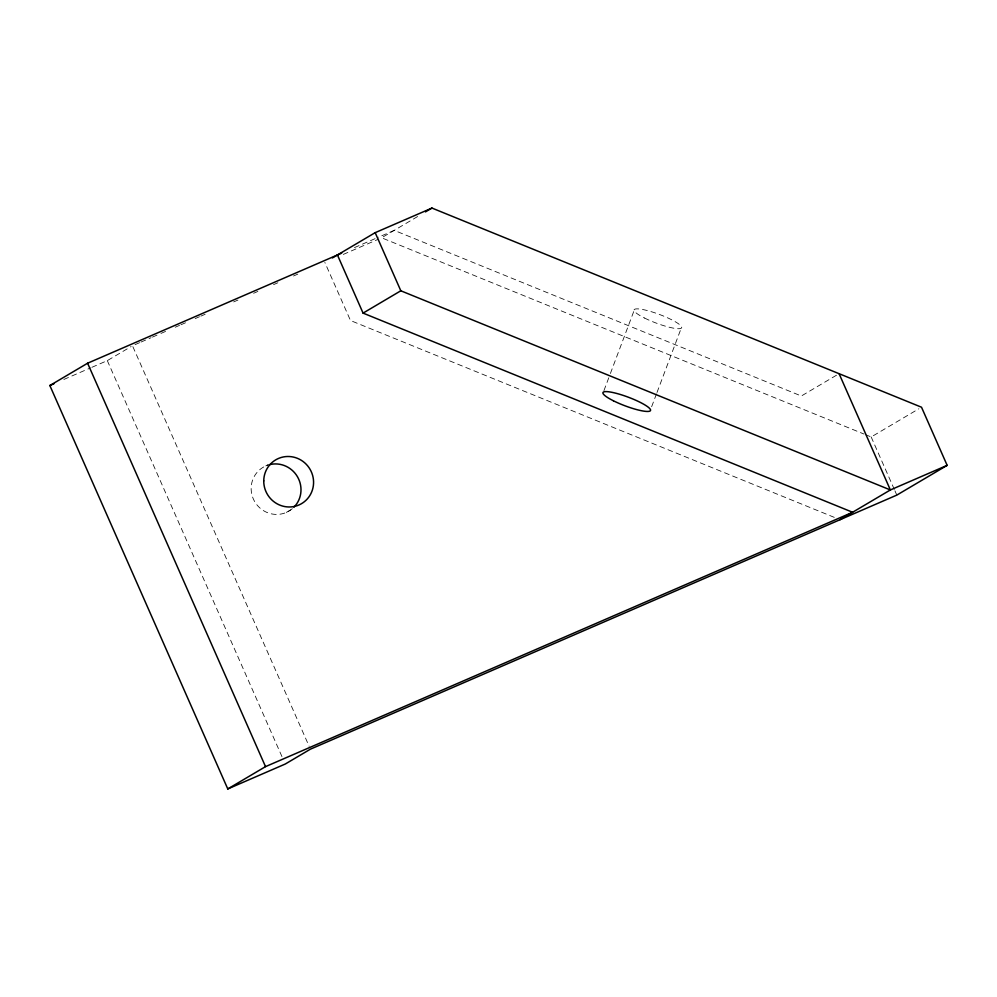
<?xml version="1.0" encoding="UTF-8"?>
<svg xmlns="http://www.w3.org/2000/svg" width="997" height="997" viewBox="0 0 997 997"><rect width="100%" height="100%" fill="white"/><g stroke="black" fill="none" stroke-linecap="round" stroke-linejoin="round"><path stroke-width="0.75" stroke-dasharray="4.99 3.74" d="M603.945 390.612L609.852 374.922M610.388 373.501L634.553 309.307M651.639 406.739L656.475 393.89M657.011 392.469L681.175 328.275M91.898 367.307L107.315 360.627L131.155 346.532M417.643 216.523L381.627 237.809L863.988 434.044M265.825 465.923L268.343 464.428M286.338 512.421L292.62 508.707M836.483 375.233L801.339 396.008L394.214 230.369L380.019 236.526M865.421 434.63L871.179 436.973L918.86 408.782M354.471 247.592L378.598 237.136M139.605 342.669L132.476 345.76L309.157 746.329M141.038 342.046L151.008 337.734M152.429 337.111L159.557 334.02M160.978 333.409L168.107 330.319M175.235 327.228L179.51 325.383M180.931 324.76L188.059 321.682M195.175 318.591L199.45 316.734M200.883 316.124L205.158 314.267M233.659 301.917L237.934 300.072M253.599 293.28L257.874 291.423M273.552 284.631L277.827 282.787M293.504 275.995L297.779 274.138M343.304 254.409L378.798 239.043M63.87 379.458L90.503 367.918M834.277 517.356L350.495 320.536L324.848 262.41M871.179 436.973L894.321 489.427M894.945 490.848L896.826 495.098M107.315 360.627L282.114 756.947M292.32 508.707A25.424 24.738 59.4 0 1 254.472 501.242A25.424 24.738 59.4 0 1 267.906 465.125M644.523 318.031A25.424 4.611 20.6 0 0 681.649 327.764A25.424 4.611 20.6 0 0 647.414 310.59A25.424 4.611 20.6 0 0 644.523 318.031"/><path stroke-width="1.5" d="M332.4 257.949L375.184 232.662L431.963 208.061L921.515 407.225L947.15 465.35L896.826 495.098L310.403 749.171L285.242 764.038L227.777 788.939L49.85 385.527L87.599 363.22L341.697 253.126M425.457 211.9L431.963 208.061M337.435 254.97L363.07 313.108L400.819 290.788L890.371 489.951L947.15 465.35M227.777 788.939L265.526 766.631L852.622 512.271L363.07 313.108M840.035 519.699L890.371 489.951L839.088 373.688M49.85 385.527L54.05 383.708M375.184 232.662L400.819 290.788M87.599 363.22L265.526 766.631M269.153 464.752A25.424 24.738 59.4 0 1 297.43 476.678A25.424 24.738 59.4 0 1 293.978 507.174M613.379 400.769A25.424 4.611 20.6 0 0 650.518 410.49A25.424 4.611 20.6 0 0 616.271 393.329A25.424 4.611 20.6 0 0 613.379 400.769M263.744 480.89A25.424 24.738 59.4 0 0 300.92 504.008A25.424 24.738 59.4 0 0 301.318 460.302A25.424 24.738 59.4 0 0 263.744 480.89"/></g></svg>
